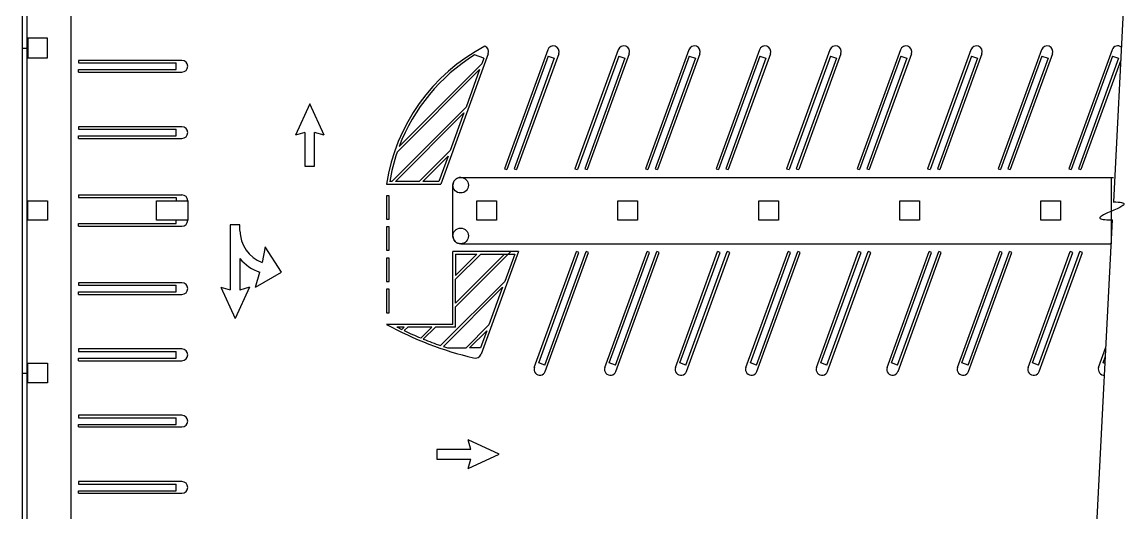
# Model space of a CAD drawing. Header units: inches. Extents: x -24 to 3849, y -24 to 3614.
# Drawn here: x -24 to 1672, y 1197 to 1952 of the extents above; entities that cross this region are included whole.
import ezdxf

# ---------------------------------------------------------------- set-up
doc = ezdxf.new("R2010")
doc.units = ezdxf.units.IN
doc.header["$LTSCALE"] = 10
doc.header["$MEASUREMENT"] = 0
doc.layers.get('0').update_dxf_attribs({"linetype": 'CONTINUOUS'})
for name, color, linetype in [('A-COLS', 5, 'CONTINUOUS'), ('A-FLOR', 3, 'CONTINUOUS'), ('A-WALL', 5, 'CONTINUOUS')]:
    doc.layers.add(name, color=color, linetype=linetype)

# ---------------------------------------------------------------- blocks, each defined once
blk = doc.blocks.new('UNITSQUARE')
for p, q in [((1, 1), (0, 1)), ((0, 1), (0, 0)), ((1, 0), (1, 1)), ((0, 0), (1, 0))]:
    blk.add_line(p, q)

msp = doc.modelspace()

# ---------------------------------------------------------------- linework, layer by layer
at = {"layer": 'A-COLS'}
for p, q in [((15, 1927, 0.2), (-15, 1927, 0.2)), ((-15, 1927, 0.2), (-15, 1897, 0.2)), ((15, 1927, 0.2), (-15, 1927, 0.2)), ((-15, 1927, 0.2), (-15, 1897, 0.2)), ((15, 1897, 0.2), (15, 1927, 0.2)), ((15, 1897, 0.2), (15, 1927, 0.2)), ((-15, 1897, 0.2), (15, 1897, 0.2)), ((-15, 1897, 0.2), (15, 1897, 0.2)), ((-15, 1677, 0.2), (15, 1677, 0.2)), ((-15, 1647, 0.2), (-15, 1677, 0.2)), ((-15, 1677, 0.2), (15, 1677, 0.2)), ((-15, 1647, 0.2), (-15, 1677, 0.2)), ((15, 1677, 0.2), (15, 1647, 0.2)), ((15, 1677, 0.2), (15, 1647, 0.2)), ((183, 1647, 0.2), (183, 1677, 0.2)), ((183, 1677, 0.2), (231, 1677, 0.2)), ((183, 1647, 0.2), (183, 1677, 0.2)), ((183, 1677, 0.2), (231, 1677, 0.2)), ((231, 1677, 0.2), (231, 1647, 0.2)), ((231, 1677, 0.2), (231, 1647, 0.2)), ((676, 1677, 0.2), (706, 1677, 0.2)), ((676, 1647, 0.2), (676, 1677, 0.2)), ((676, 1677, 0.2), (706, 1677, 0.2)), ((676, 1647, 0.2), (676, 1677, 0.2)), ((706, 1677, 0.2), (706, 1647, 0.2)), ((706, 1677, 0.2), (706, 1647, 0.2)), ((893, 1677, 0.2), (923, 1677, 0.2)), ((893, 1647, 0.2), (893, 1677, 0.2)), ((893, 1677, 0.2), (923, 1677, 0.2)), ((893, 1647, 0.2), (893, 1677, 0.2)), ((923, 1677, 0.2), (923, 1647, 0.2)), ((923, 1677, 0.2), (923, 1647, 0.2)), ((1110, 1677, 0.2), (1140, 1677, 0.2)), ((1110, 1647, 0.2), (1110, 1677, 0.2)), ((1110, 1677, 0.2), (1140, 1677, 0.2)), ((1110, 1647, 0.2), (1110, 1677, 0.2)), ((1140, 1677, 0.2), (1140, 1647, 0.2)), ((1140, 1677, 0.2), (1140, 1647, 0.2)), ((1327, 1677, 0.2), (1357, 1677, 0.2)), ((1327, 1647, 0.2), (1327, 1677, 0.2)), ((1327, 1677, 0.2), (1357, 1677, 0.2)), ((1327, 1647, 0.2), (1327, 1677, 0.2)), ((1357, 1677, 0.2), (1357, 1647, 0.2)), ((1357, 1677, 0.2), (1357, 1647, 0.2)), ((1544, 1677, 0.2), (1574, 1677, 0.2)), ((1544, 1647, 0.2), (1544, 1677, 0.2)), ((1544, 1677, 0.2), (1574, 1677, 0.2)), ((1544, 1647, 0.2), (1544, 1677, 0.2)), ((1574, 1677, 0.2), (1574, 1647, 0.2)), ((1574, 1677, 0.2), (1574, 1647, 0.2)), ((15, 1647, 0.2), (-15, 1647, 0.2)), ((15, 1647, 0.2), (-15, 1647, 0.2)), ((231, 1647, 0.2), (183, 1647, 0.2)), ((231, 1647, 0.2), (183, 1647, 0.2)), ((706, 1647, 0.2), (676, 1647, 0.2)), ((706, 1647, 0.2), (676, 1647, 0.2)), ((923, 1647, 0.2), (893, 1647, 0.2)), ((923, 1647, 0.2), (893, 1647, 0.2)), ((1140, 1647, 0.2), (1110, 1647, 0.2)), ((1140, 1647, 0.2), (1110, 1647, 0.2)), ((1357, 1647, 0.2), (1327, 1647, 0.2)), ((1357, 1647, 0.2), (1327, 1647, 0.2)), ((1574, 1647, 0.2), (1544, 1647, 0.2)), ((1574, 1647, 0.2), (1544, 1647, 0.2)), ((-15, 1427, 0.2), (15, 1427, 0.2)), ((-15, 1397, 0.2), (-15, 1427, 0.2)), ((-15, 1427, 0.2), (15, 1427, 0.2)), ((-15, 1397, 0.2), (-15, 1427, 0.2)), ((15, 1427, 0.2), (15, 1397, 0.2)), ((15, 1427, 0.2), (15, 1397, 0.2)), ((15, 1397, 0.2), (-15, 1397, 0.2)), ((15, 1397, 0.2), (-15, 1397, 0.2))]:
    msp.add_line(p, q, dxfattribs=at)
at = {"layer": 'A-FLOR'}
for p, q in [((1695.1, 2445.8, 0.2), (1655.5, 1675.4, 0.2)), ((-16, 896, 0.2), (-16, 2428, 0.2)), ((51, 2396, 0.2), (51, 928, 0.2)), ((693.4, 1903.3, 0.2), (620.4, 1702.8, 0.2)), ((686.5, 1896.2, 0.2), (672.4, 1901.4, 0.2)), ((785, 1909.5, 0.2), (718.4, 1726.4, 0.2)), ((785.7, 1899.7, 0.2), (722.1, 1725, 0.2)), ((801.9, 1903.3, 0.2), (737, 1725, 0.2)), ((785.7, 1899.7, 0.2), (795.1, 1896.2, 0.2)), ((893.5, 1909.5, 0.2), (826.9, 1726.4, 0.2)), ((894.2, 1899.7, 0.2), (830.7, 1725, 0.2)), ((910.5, 1903.3, 0.2), (845.6, 1725, 0.2)), ((894.2, 1899.7, 0.2), (903.6, 1896.2, 0.2)), ((1002.1, 1909.5, 0.2), (935.4, 1726.4, 0.2)), ((1002.8, 1899.7, 0.2), (939.2, 1725, 0.2)), ((1019, 1903.3, 0.2), (954.1, 1725, 0.2)), ((1002.8, 1899.7, 0.2), (1012.2, 1896.2, 0.2)), ((1110.6, 1909.5, 0.2), (1044, 1726.4, 0.2)), ((1111.3, 1899.7, 0.2), (1047.8, 1725, 0.2)), ((1127.6, 1903.3, 0.2), (1062.7, 1725, 0.2)), ((1111.3, 1899.7, 0.2), (1120.7, 1896.2, 0.2)), ((1219.2, 1909.5, 0.2), (1152.5, 1726.4, 0.2)), ((1219.9, 1899.7, 0.2), (1156.3, 1725, 0.2)), ((1236.1, 1903.3, 0.2), (1171.2, 1725, 0.2)), ((1219.9, 1899.7, 0.2), (1229.3, 1896.2, 0.2)), ((1327.7, 1909.5, 0.2), (1261.1, 1726.4, 0.2)), ((1328.4, 1899.7, 0.2), (1264.8, 1725, 0.2)), ((1344.6, 1903.3, 0.2), (1279.7, 1725, 0.2)), ((1328.4, 1899.7, 0.2), (1337.8, 1896.2, 0.2)), ((1436.3, 1909.5, 0.2), (1369.6, 1726.4, 0.2)), ((1437, 1899.7, 0.2), (1373.4, 1725, 0.2)), ((1453.2, 1903.3, 0.2), (1388.3, 1725, 0.2)), ((1437, 1899.7, 0.2), (1446.4, 1896.2, 0.2)), ((1544.8, 1909.5, 0.2), (1478.2, 1726.4, 0.2)), ((1545.5, 1899.7, 0.2), (1481.9, 1725, 0.2)), ((1561.7, 1903.3, 0.2), (1496.8, 1725, 0.2)), ((1545.5, 1899.7, 0.2), (1554.9, 1896.2, 0.2)), ((1653.4, 1909.5, 0.2), (1586.7, 1726.4, 0.2)), ((1654.1, 1899.7, 0.2), (1590.5, 1725, 0.2)), ((1654.1, 1899.7, 0.2), (1663.4, 1896.2, 0.2)), ((63, 1893, 0.2), (63, 1889, 0.2)), ((222, 1893, 0.2), (63, 1893, 0.2)), ((63, 1889, 0.2), (213, 1889, 0.2)), ((213, 1879, 0.2), (213, 1889, 0.2)), ((683.5, 1887.8, 0.2), (556.3, 1760.6, 0.2)), ((686.5, 1896.2, 0.2), (683.5, 1887.8, 0.2)), ((795.1, 1896.2, 0.2), (733.3, 1726.4, 0.2)), ((903.6, 1896.2, 0.2), (841.8, 1726.4, 0.2)), ((1012.2, 1896.2, 0.2), (950.3, 1726.4, 0.2)), ((1120.7, 1896.2, 0.2), (1058.9, 1726.4, 0.2)), ((1229.3, 1896.2, 0.2), (1167.4, 1726.4, 0.2)), ((1337.8, 1896.2, 0.2), (1276, 1726.4, 0.2)), ((1446.4, 1896.2, 0.2), (1384.5, 1726.4, 0.2)), ((1554.9, 1896.2, 0.2), (1493.1, 1726.4, 0.2)), ((1663.4, 1896.2, 0.2), (1601.6, 1726.4, 0.2)), ((1666.7, 1893.4, 0.2), (1605.4, 1725, 0.2)), ((63, 1879, 0.2), (213, 1879, 0.2)), ((63, 1875, 0.2), (63, 1879, 0.2)), ((63, 1875, 0.2), (222, 1875, 0.2)), ((680.2, 1878.9, 0.2), (553.1, 1751.8, 0.2)), ((680.2, 1878.9, 0.2), (659.2, 1821.1, 0.2)), ((418.8, 1826.1, 0.2), (396.9, 1778.2, 0.2)), ((440.8, 1778.1, 0.2), (418.8, 1826.1, 0.2)), ((659.2, 1821.1, 0.2), (544.9, 1706.8, 0.2)), ((656, 1812.2, 0.2), (550.6, 1706.8, 0.2)), ((656, 1812.2, 0.2), (634.9, 1754.4, 0.2)), ((63, 1791, 0.2), (63, 1787, 0.2)), ((222, 1791, 0.2), (63, 1791, 0.2)), ((63, 1787, 0.2), (213, 1787, 0.2)), ((213, 1777, 0.2), (213, 1787, 0.2)), ((411.3, 1782.3, 0.2), (396.9, 1778.2, 0.2)), ((411.3, 1782.3, 0.2), (411.3, 1730.2, 0.2)), ((440.8, 1778.1, 0.2), (426.3, 1782.1, 0.2)), ((426.3, 1730.2, 0.2), (426.3, 1782.1, 0.2)), ((63, 1777, 0.2), (213, 1777, 0.2)), ((63, 1773, 0.2), (63, 1777, 0.2)), ((63, 1773, 0.2), (222, 1773, 0.2)), ((634.9, 1754.4, 0.2), (587.3, 1706.8, 0.2)), ((411.3, 1730.2, 0.2), (426.3, 1730.2, 0.2)), ((631.7, 1745.5, 0.2), (593, 1706.8, 0.2)), ((631.7, 1745.5, 0.2), (617.6, 1706.8, 0.2)), ((651, 1713, 0.2), (1655.6, 1713, 0.2)), ((718.4, 1726.4, 0.2), (722.1, 1725, 0.2)), ((733.3, 1726.4, 0.2), (737, 1725, 0.2)), ((826.9, 1726.4, 0.2), (830.7, 1725, 0.2)), ((841.8, 1726.4, 0.2), (845.6, 1725, 0.2)), ((935.4, 1726.4, 0.2), (939.2, 1725, 0.2)), ((950.3, 1726.4, 0.2), (954.1, 1725, 0.2)), ((1044, 1726.4, 0.2), (1047.8, 1725, 0.2)), ((1058.9, 1726.4, 0.2), (1062.7, 1725, 0.2)), ((1152.5, 1726.4, 0.2), (1156.3, 1725, 0.2)), ((1167.4, 1726.4, 0.2), (1171.2, 1725, 0.2)), ((1261.1, 1726.4, 0.2), (1264.8, 1725, 0.2)), ((1276, 1726.4, 0.2), (1279.7, 1725, 0.2)), ((1369.6, 1726.4, 0.2), (1373.4, 1725, 0.2)), ((1384.5, 1726.4, 0.2), (1388.3, 1725, 0.2)), ((1478.2, 1726.4, 0.2), (1481.9, 1725, 0.2)), ((1493.1, 1726.4, 0.2), (1496.8, 1725, 0.2)), ((1586.7, 1726.4, 0.2), (1590.5, 1725, 0.2)), ((1601.6, 1726.4, 0.2), (1605.4, 1725, 0.2)), ((1652.2, 1713, 0.2), (1652.2, 1611, 0.2)), ((537, 1702.8, 0.2), (620.4, 1702.8, 0.2)), ((544.9, 1706.8, 0.2), (541.7, 1706.8, 0.2)), ((587.3, 1706.8, 0.2), (550.6, 1706.8, 0.2)), ((617.6, 1706.8, 0.2), (593, 1706.8, 0.2)), ((639, 1623, 0.2), (639, 1701, 0.2)), ((63, 1686, 0.2), (63, 1682, 0.2)), ((63, 1686, 0.2), (222, 1686, 0.2)), ((63, 1682, 0.2), (213, 1682, 0.2)), ((213, 1682, 0.2), (213, 1677, 0.2)), ((231, 1677, 0.2), (231, 1647, 0.2)), ((213, 1642, 0.2), (213, 1647, 0.2)), ((1614, 869, 0.2), (1654, 1647.7, 0.2)), ((63, 1642, 0.2), (213, 1642, 0.2)), ((63, 1638, 0.2), (63, 1642, 0.2)), ((63, 1638, 0.2), (222, 1638, 0.2)), ((311.4, 1640, 0.2), (296.4, 1640, 0.2)), ((296.4, 1640, 0.2), (296.4, 1539.8, 0.2)), ((311.4, 1631.1, 0.2), (311.4, 1640, 0.2)), ((651, 1611, 0.2), (1652.2, 1611, 0.2)), ((349.9, 1606.1, 0.2), (345.4, 1582.2, 0.2)), ((375.2, 1567, 0.2), (349.9, 1606.1, 0.2)), ((639, 1486.8, 0.2), (639, 1599, 0.2)), ((739.8, 1599, 0.2), (639, 1599, 0.2)), ((727.9, 1598.7, 0.2), (643, 1513.8, 0.2)), ((643, 1595, 0.2), (643, 1561.9, 0.2)), ((681.8, 1595, 0.2), (643, 1556.2, 0.2)), ((676.1, 1595, 0.2), (643, 1561.9, 0.2)), ((718.5, 1595, 0.2), (643, 1519.5, 0.2)), ((643, 1595, 0.2), (676.1, 1595, 0.2)), ((681.8, 1595, 0.2), (734.1, 1595, 0.2)), ((739.8, 1599, 0.2), (682.3, 1440.9, 0.2)), ((734.1, 1595, 0.2), (718.8, 1552.8, 0.2)), ((764.3, 1420.7, 0.2), (829.2, 1599, 0.2)), ((771.2, 1427.8, 0.2), (833, 1597.6, 0.2)), ((780.6, 1424.3, 0.2), (844.1, 1599, 0.2)), ((781.2, 1414.5, 0.2), (847.9, 1597.6, 0.2)), ((833, 1597.6, 0.2), (829.2, 1599, 0.2)), ((847.9, 1597.6, 0.2), (844.1, 1599, 0.2)), ((872.9, 1420.7, 0.2), (937.8, 1599, 0.2)), ((879.7, 1427.8, 0.2), (941.5, 1597.6, 0.2)), ((889.1, 1424.3, 0.2), (952.7, 1599, 0.2)), ((889.8, 1414.5, 0.2), (956.4, 1597.6, 0.2)), ((941.5, 1597.6, 0.2), (937.8, 1599, 0.2)), ((956.4, 1597.6, 0.2), (952.7, 1599, 0.2)), ((981.4, 1420.7, 0.2), (1046.3, 1599, 0.2)), ((988.3, 1427.8, 0.2), (1050.1, 1597.6, 0.2)), ((997.7, 1424.3, 0.2), (1061.2, 1599, 0.2)), ((998.3, 1414.5, 0.2), (1065, 1597.6, 0.2)), ((1050.1, 1597.6, 0.2), (1046.3, 1599, 0.2)), ((1065, 1597.6, 0.2), (1061.2, 1599, 0.2)), ((1090, 1420.7, 0.2), (1154.9, 1599, 0.2)), ((1096.8, 1427.8, 0.2), (1158.6, 1597.6, 0.2)), ((1106.2, 1424.3, 0.2), (1169.8, 1599, 0.2)), ((1106.9, 1414.5, 0.2), (1173.5, 1597.6, 0.2)), ((1158.6, 1597.6, 0.2), (1154.9, 1599, 0.2)), ((1173.5, 1597.6, 0.2), (1169.8, 1599, 0.2)), ((1198.5, 1420.7, 0.2), (1263.4, 1599, 0.2)), ((1205.3, 1427.8, 0.2), (1267.2, 1597.6, 0.2)), ((1214.7, 1424.3, 0.2), (1278.3, 1599, 0.2)), ((1215.4, 1414.5, 0.2), (1282.1, 1597.6, 0.2)), ((1267.2, 1597.6, 0.2), (1263.4, 1599, 0.2)), ((1282.1, 1597.6, 0.2), (1278.3, 1599, 0.2)), ((1307.1, 1420.7, 0.2), (1372, 1599, 0.2)), ((1313.9, 1427.8, 0.2), (1375.7, 1597.6, 0.2)), ((1323.3, 1424.3, 0.2), (1386.9, 1599, 0.2)), ((1324, 1414.5, 0.2), (1390.6, 1597.6, 0.2)), ((1375.7, 1597.6, 0.2), (1372, 1599, 0.2)), ((1390.6, 1597.6, 0.2), (1386.9, 1599, 0.2)), ((1415.6, 1420.7, 0.2), (1480.5, 1599, 0.2)), ((1422.4, 1427.8, 0.2), (1484.3, 1597.6, 0.2)), ((1431.8, 1424.3, 0.2), (1495.4, 1599, 0.2)), ((1432.5, 1414.5, 0.2), (1499.2, 1597.6, 0.2)), ((1484.3, 1597.6, 0.2), (1480.5, 1599, 0.2)), ((1499.2, 1597.6, 0.2), (1495.4, 1599, 0.2)), ((1524.2, 1420.7, 0.2), (1589.1, 1599, 0.2)), ((1531, 1427.8, 0.2), (1592.8, 1597.6, 0.2)), ((1540.4, 1424.3, 0.2), (1604, 1599, 0.2)), ((1541.1, 1414.5, 0.2), (1607.7, 1597.6, 0.2)), ((1592.8, 1597.6, 0.2), (1589.1, 1599, 0.2)), ((1607.7, 1597.6, 0.2), (1604, 1599, 0.2)), ((311.2, 1588.4, 0.2), (311.2, 1539.7, 0.2)), ((335.2, 1544, 0.2), (342.1, 1567.1, 0.2)), ((335.2, 1544, 0.2), (375.2, 1567, 0.2)), ((63, 1551, 0.2), (63, 1547, 0.2)), ((222, 1551, 0.2), (63, 1551, 0.2)), ((63, 1547, 0.2), (213, 1547, 0.2)), ((213, 1537, 0.2), (213, 1547, 0.2)), ((281.9, 1544, 0.2), (303.9, 1496, 0.2)), ((281.9, 1544, 0.2), (296.4, 1539.8, 0.2)), ((325.9, 1544, 0.2), (303.9, 1496, 0.2)), ((325.9, 1544, 0.2), (311.2, 1539.7, 0.2)), ((718.8, 1552.8, 0.2), (620.2, 1454.3, 0.2)), ((715.5, 1543.9, 0.2), (624.5, 1452.8, 0.2)), ((643, 1519.5, 0.2), (643, 1556.2, 0.2)), ((715.5, 1543.9, 0.2), (694.5, 1486.1, 0.2)), ((63, 1537, 0.2), (213, 1537, 0.2)), ((63, 1533, 0.2), (63, 1537, 0.2)), ((63, 1533, 0.2), (222, 1533, 0.2)), ((643, 1482.8, 0.2), (643, 1513.8, 0.2)), ((639, 1486.8, 0.2), (537, 1486.8, 0.2)), ((564, 1482.8, 0.2), (553.1, 1482.8, 0.2)), ((564, 1482.8, 0.2), (560.3, 1479.2, 0.2)), ((569.6, 1482.8, 0.2), (564.1, 1477.3, 0.2)), ((606.4, 1482.8, 0.2), (569.6, 1482.8, 0.2)), ((606.4, 1482.8, 0.2), (589.5, 1465.9, 0.2)), ((612, 1482.8, 0.2), (593.5, 1464.3, 0.2)), ((643, 1482.8, 0.2), (612, 1482.8, 0.2)), ((694.5, 1486.1, 0.2), (659.2, 1450.8, 0.2)), ((691.2, 1477.2, 0.2), (664.8, 1450.8, 0.2)), ((691.2, 1477.2, 0.2), (681.6, 1450.8, 0.2)), ((63, 1449, 0.2), (63, 1445, 0.2)), ((222, 1449, 0.2), (63, 1449, 0.2)), ((63, 1445, 0.2), (213, 1445, 0.2)), ((213, 1435, 0.2), (213, 1445, 0.2)), ((630.7, 1450.8, 0.2), (659.2, 1450.8, 0.2)), ((681.6, 1450.8, 0.2), (664.8, 1450.8, 0.2)), ((1632.7, 1420.7, 0.2), (1644, 1451.6, 0.2)), ((63, 1435, 0.2), (213, 1435, 0.2)), ((63, 1431, 0.2), (63, 1435, 0.2)), ((63, 1431, 0.2), (222, 1431, 0.2)), ((780.6, 1424.3, 0.2), (771.2, 1427.8, 0.2)), ((889.1, 1424.3, 0.2), (879.7, 1427.8, 0.2)), ((997.7, 1424.3, 0.2), (988.3, 1427.8, 0.2)), ((1106.2, 1424.3, 0.2), (1096.8, 1427.8, 0.2)), ((1214.7, 1424.3, 0.2), (1205.3, 1427.8, 0.2)), ((1323.3, 1424.3, 0.2), (1313.9, 1427.8, 0.2)), ((1431.8, 1424.3, 0.2), (1422.4, 1427.8, 0.2)), ((1540.4, 1424.3, 0.2), (1531, 1427.8, 0.2)), ((1639.5, 1427.8, 0.2), (1643.3, 1438, 0.2)), ((1642.7, 1426.6, 0.2), (1639.5, 1427.8, 0.2)), ((63, 1347, 0.2), (63, 1343, 0.2)), ((222, 1347, 0.2), (63, 1347, 0.2)), ((63, 1343, 0.2), (213, 1343, 0.2)), ((213, 1333, 0.2), (213, 1343, 0.2)), ((63, 1333, 0.2), (213, 1333, 0.2)), ((63, 1329, 0.2), (63, 1333, 0.2)), ((63, 1329, 0.2), (222, 1329, 0.2)), ((710.4, 1287, 0.2), (662.5, 1309, 0.2)), ((666.5, 1294.5, 0.2), (662.5, 1309, 0.2)), ((666.5, 1294.5, 0.2), (614.4, 1294.5, 0.2)), ((614.4, 1294.5, 0.2), (614.4, 1279.5, 0.2)), ((614.4, 1279.5, 0.2), (666.4, 1279.5, 0.2)), ((662.4, 1265, 0.2), (710.4, 1287, 0.2)), ((662.4, 1265, 0.2), (666.4, 1279.5, 0.2)), ((63, 1245, 0.2), (63, 1241, 0.2)), ((222, 1245, 0.2), (63, 1245, 0.2)), ((63, 1241, 0.2), (213, 1241, 0.2)), ((213, 1231, 0.2), (213, 1241, 0.2)), ((63, 1231, 0.2), (213, 1231, 0.2)), ((63, 1227, 0.2), (63, 1231, 0.2)), ((63, 1227, 0.2), (222, 1227, 0.2))]:
    msp.add_line(p, q, dxfattribs=at)
msp.add_lwpolyline([(1654.9, 1675.4), (1659.1, 1675.3), (1662.7, 1675.1), (1665.6, 1674.8), (1667.9, 1674.4), (1669.6, 1673.9), (1670.8, 1673.4), (1671.5, 1672.7), (1671.7, 1672.1), (1671.4, 1671.3), (1670.8, 1670.5), (1669.8, 1669.6), (1668.5, 1668.7), (1667, 1667.8), (1665.1, 1666.8), (1663.1, 1665.8), (1661, 1664.8), (1658.7, 1663.7), (1656.3, 1662.7), (1653.8, 1661.6), (1651.4, 1660.5), (1649, 1659.5), (1646.6, 1658.4), (1644.4, 1657.4), (1642.3, 1656.4), (1640.4, 1655.4), (1638.7, 1654.5), (1637.2, 1653.6), (1636.1, 1652.7), (1635.3, 1651.9), (1634.8, 1651.1), (1634.8, 1650.4), (1635.2, 1649.8), (1636.1, 1649.2), (1637.5, 1648.8), (1639.5, 1648.4), (1642.1, 1648), (1645.3, 1647.8), (1649.2, 1647.7), (1653.8, 1647.7)], dxfattribs=at)
for centre in [(651, 1701, 0.2), (651, 1623, 0.2)]:
    msp.add_circle(centre, 12, dxfattribs=at)
for centre, radius, start, end in [((821.9, 1659.7, 0.2), 288.1, 117.6901, 171.3988), ((821.9, 1659.7, 0.2), 284.1, 121.7377, 159.2025), ((684.9, 1906.4, 0.2), 9, 340, 70), ((793.5, 1906.4, 0.2), 9, 340, 160), ((902, 1906.4, 0.2), 9, 340, 160), ((1010.6, 1906.4, 0.2), 9, 340, 160), ((1119.1, 1906.4, 0.2), 9, 340, 160), ((1227.6, 1906.4, 0.2), 9, 340, 160), ((1336.2, 1906.4, 0.2), 9, 340, 160), ((1444.7, 1906.4, 0.2), 9, 340, 160), ((1553.3, 1906.4, 0.2), 9, 340, 160), ((1661.8, 1906.4, 0.2), 9, 49.3223, 160), ((222, 1884, 0.2), 9, 270, 90), ((222, 1782, 0.2), 9, 270, 90), ((821.9, 1659.7, 0.2), 284.1, 161.1006, 170.4598), ((651, 1701, 0.2), 12, 90, 180), ((222, 1677, 0.2), 9, 0, 90), ((222, 1647, 0.2), 9, 270, 0), ((363.4, 1631, 0.2), 52, 179.9657, 249.7219), ((651, 1623, 0.2), 12, 180, 270), ((363.2, 1630.7, 0.2), 67, 219.0934, 251.6491), ((222, 1542, 0.2), 9, 270, 90), ((788.9, 1944.2, 0.2), 522.2, 241.1498, 256.92), ((788.9, 1944.2, 0.2), 518.2, 242.9193, 243.8163), ((788.9, 1944.2, 0.2), 518.2, 244.2842, 247.3605), ((788.9, 1944.2, 0.2), 518.2, 247.8396, 250.9975), ((222, 1440, 0.2), 9, 270, 90), ((788.9, 1944.2, 0.2), 518.2, 251.4906, 252.219), ((673.9, 1444, 0.2), 9, 250, 340), ((772.8, 1417.6, 0.2), 9, 160, 340), ((881.3, 1417.6, 0.2), 9, 160, 340), ((989.9, 1417.6, 0.2), 9, 160, 340), ((1098.4, 1417.6, 0.2), 9, 160, 340), ((1207, 1417.6, 0.2), 9, 160, 340), ((1315.5, 1417.6, 0.2), 9, 160, 340), ((1424.1, 1417.6, 0.2), 9, 160, 340), ((1532.6, 1417.6, 0.2), 9, 160, 340), ((1641.2, 1417.6, 0.2), 9, 160, 273.7843), ((222, 1338, 0.2), 9, 270, 90), ((222, 1236, 0.2), 9, 270, 90)]:
    msp.add_arc(centre, radius, start, end, dxfattribs=at)
at = {"layer": 'A-WALL'}
for p, q in [((-24, 2436, 0.2), (-24, 888, 0.2)), ((-16, 896, 0.2), (-16, 2428, 0.2)), ((-24, 1912, 0.2), (-16, 1912, 0.2)), ((-24, 1412, 0.2), (-16, 1412, 0.2))]:
    msp.add_line(p, q, dxfattribs=at)

# ---------------------------------------------------------------- block references
at = {"layer": 'A-FLOR', "xscale": 3.99999999627471, "yscale": 35.9999999987327, "zscale": 12, "rotation": 180}
for p in [(541, 1684.8, 0.2), (541, 1636.8, 0.2), (541, 1588.8, 0.2), (541, 1540.8, 0.2)]:
    msp.add_blockref('UNITSQUARE', p, dxfattribs=at)

doc.saveas('drawing.dxf')
